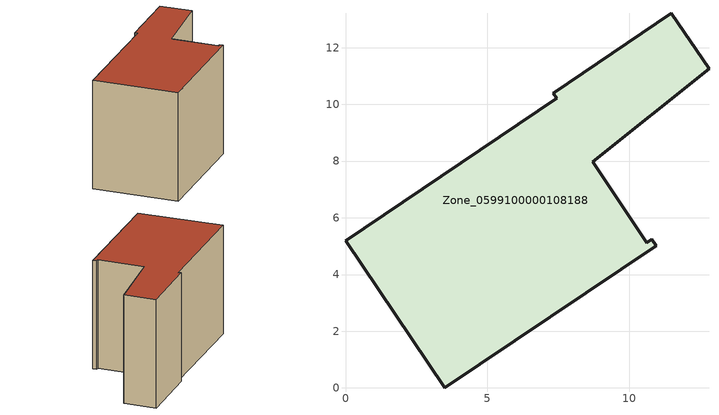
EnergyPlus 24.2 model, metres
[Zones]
Zone_0599100000108188
 floor ground (C_G): 7.33,10.4 11.49,13.22 12.82,11.26 8.73,7.98 10.63,5.13 10.79,5.24 10.96,5.01 3.5,0 0,5.2 7.45,10.21 z0
 wall outside (C_F): 8.73,7.98 12.82,11.26 11.49,13.22 7.33,10.4 7.45,10.21 0,5.2 3.5,0 10.96,5.01 10.79,5.24 10.63,5.13 8.73,7.98 z0:8.09
 roof outside (C_R): 11.49,13.22 7.33,10.4 7.45,10.21 0,5.2 3.5,0 10.96,5.01 10.79,5.24 10.63,5.13 8.73,7.98 12.82,11.26 z8.09
[BUILDING]
Pand.0599100000108188: North Axis=0; Terrain=City; Loads Convergence Tolerance Value=0.04; Temperature Convergence Tolerance Value=0.4; Solar Distribution=FullExterior; Maximum Number of Warmup Days=25; Minimum Number of Warmup Days=1
[Site:Location]
Rotterdam.The.Hague.AP_ZH_NLD Design_Conditions: Latitude=51.96; Longitude=4.45; Time Zone=1; Elevation=-4.5
[SITE:GROUNDTEMPERATURE:BUILDINGSURFACE]
18, 18, 18, 18, 18, 18, 18, 18, 18, 18, 18, 18
[MATERIAL] Thermal Absorptance=0.9; Solar Absorptance=0.7; Visible Absorptance=0.7
Name | Roughness | Thickness | Conductivity | Density | Specific Heat
G.TI.1975-1991 | MediumSmooth | 0.15 | 0.288461 | 540 | 1210
F.TI.1975-1991 | Rough | 0.3 | 0.230769 | 1920 | 840
R.TI.1975-1991 | MediumRough | 0.2 | 0.153846 | 1500 | 1000
[CONSTRUCTION]
C_G: G.TI.1975-1991
C_F: F.TI.1975-1991
C_R: R.TI.1975-1991
[ZONE]
Zone_0599100000108188: Type=1; Multiplier=1; Ceiling Height=Autocalculate; Volume=Autocalculate; Floor Area=autocalculate; Part of Total Floor Area=Yes
[ZONEINFILTRATION:DESIGNFLOWRATE]
Infil_Zone_0599100000108188: Zone or ZoneList or Space or SpaceList=Zone_0599100000108188; Schedule=AlwaysOn; Design Flow Rate Calculation Method=Flow/Area; Flow Rate per Floor Area=0.003; Constant Term Coefficient=1; Temperature Term Coefficient=0; Velocity Term Coefficient=0; Velocity Squared Term Coefficient=0
[HVACTEMPLATE:ZONE:IDEALLOADSAIRSYSTEM]
Zone_0599100000108188: Maximum Heating Supply Air Temperature=50; Minimum Cooling Supply Air Temperature=13; Maximum Heating Supply Air Humidity Ratio=0.0156; Minimum Cooling Supply Air Humidity Ratio=0.0077; Heating Limit=NoLimit; Cooling Limit=NoLimit; Dehumidification Control Type=ConstantSensibleHeatRatio; Cooling Sensible Heat Ratio=0.7; Dehumidification Setpoint=60; Humidification Control Type=None; Humidification Setpoint=30; Outdoor Air Method=None; Outdoor Air Flow Rate per Person=0.00944; Outdoor Air Flow Rate per Zone Floor Area=0; Outdoor Air Flow Rate per Zone=0; Demand Controlled Ventilation Type=None; Outdoor Air Economizer Type=NoEconomizer; Heat Recovery Type=None; Sensible Heat Recovery Effectiveness=0.7; Latent Heat Recovery Effectiveness=0.65
[ZONECONTROL:THERMOSTAT]
ThermostatControl_Zone_0599100000108188: Zone or ZoneList=Zone_0599100000108188; Control Type Schedule=DualSetpointControlType; Control 1=Thermostat_Zone_0599100000108188; Temperature Difference Between Cutout And Setpoint=0
[THERMOSTATSETPOINT:DUALSETPOINT]
Thermostat_Zone_0599100000108188: Heating Setpoint Temperature Schedule=HeatingSetpoint_Zone_0599100000108188; Cooling Setpoint Temperature Schedule=CoolingSetpoint_Zone_0599100000108188
[SCHEDULE:COMPACT]
HeatingSetpoint_Zone_0599100000108188: Through: 12/31, For: AllDays, Until: 24:00, 21
CoolingSetpoint_Zone_0599100000108188: Through: 12/31, For: AllDays, Until: 24:00, 24
DualSetpointControlType: Through: 12/31, For: AllDays, Until: 24:00, 4
AlwaysOn: Through: 12/31, For: AllDays, Until: 24:00, 1
